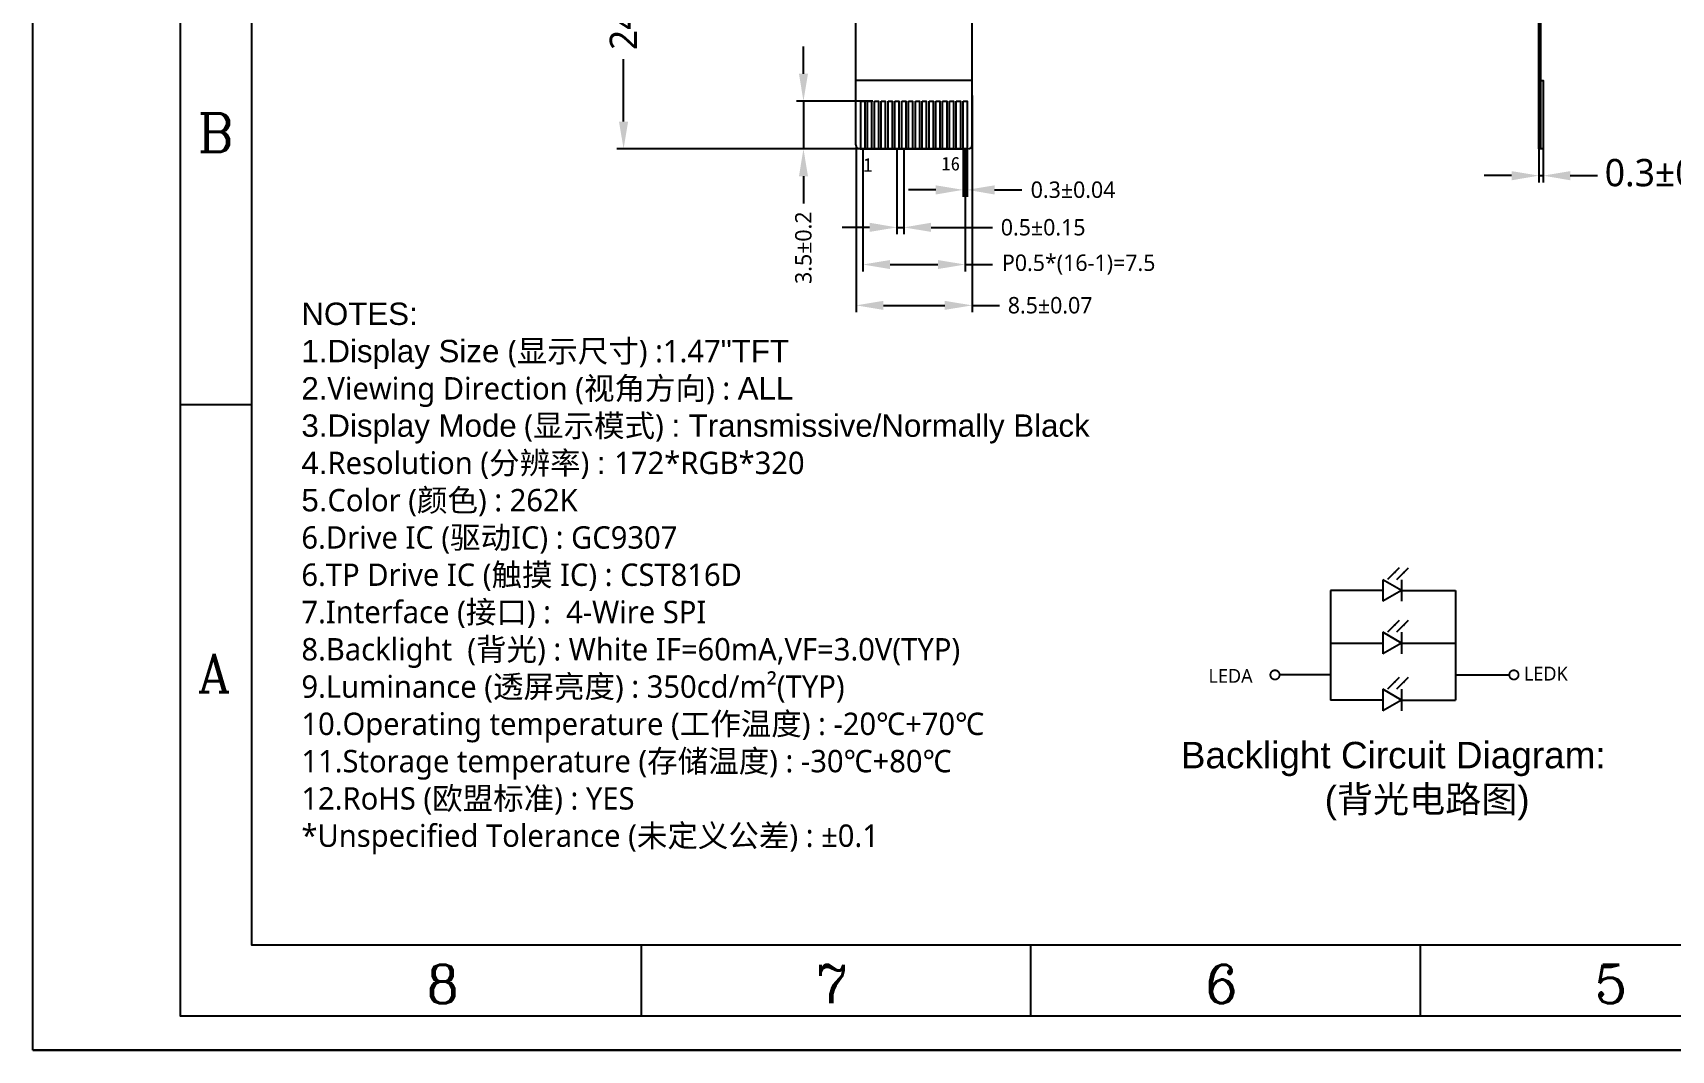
# Model space of a CAD drawing. Header units: millimetres. Extents: x 1093 to 1413, y 1799 to 1994.
# Drawn here: x 1093.1 to 1213.1, y 1798.8 to 1873.3 of the extents above; entities that cross this region are included whole.
import ezdxf

# ---------------------------------------------------------------- set-up
doc = ezdxf.new("R2010")
doc.units = ezdxf.units.MM
for name, color, linetype in [('1-标准图框', 40, 'Continuous'), ('5-PIN文字', 7, 'Continuous'), ('6-标注', 255, 'Continuous'), ('dim', 3, 'Continuous')]:
    doc.layers.add(name, color=color, linetype=linetype)
doc.styles.add('RD', font='ROMAND.shx')
doc.styles.add('ROMANC', font='romanc.shx', dxfattribs={"bigfont": 'gbcbig.shx'})
doc.styles.get("Standard").update_dxf_attribs({"font": 'arial.ttf'})
doc.styles.add('ZY样式1', font='')
doc.styles.add('宋体', font='')
doc.styles.add('標注', font='')
doc.styles.get('ZY样式1').set_extended_font_data('Microsoft YaHei')
doc.styles.get('宋体').set_extended_font_data('Microsoft YaHei')
doc.styles.get('標注').set_extended_font_data('宋体')
doc.dimstyles.new('SH', dxfattribs={"dimscale": 1.4, "dimtxt": 2.5, "dimasz": 2.5, "dimexe": 1.25, "dimexo": 0.625, "dimtad": 0, "dimdec": 1, "dimzin": 0, "dimdsep": 46, "dimtxsty": 'RD', "dimcen": 2.5, "dimadec": 0, "dimazin": 0, "dimtfac": 0.6, "dimtdec": 4, "dimtmove": 0, "dimatfit": 3, "dimfxl": 1, "dimtolj": 1, "dimarcsym": 0})
doc.dimstyles.new('ZY-G2-0.1默认', dxfattribs={"dimtxt": 2, "dimasz": 2, "dimexe": 0.5, "dimexo": 0.1, "dimgap": 0.5, "dimtad": 0, "dimdsep": 46, "dimtxsty": '宋体', "dimcen": 2, "dimclrd": 7, "dimclre": 7, "dimclrt": 7, "dimadec": 0, "dimazin": 2, "dimtp": 0.1, "dimtm": 0.1, "dimtfac": 1, "dimtmove": 0, "dimatfit": 3, "dimfxl": 1, "dimtolj": 1, "dimarcsym": 0})

# ---------------------------------------------------------------- blocks, each defined once
blk = doc.blocks.new('*D255')
at = {"color": 7, "lineweight": -2, "transparency": 16777216}
for p, q in [((1150.4, 1889.62), (1135.86, 1889.62)), ((1136.36, 1887.62), (1136.36, 1883.04)), ((1136.36, 1866.82), (1136.36, 1871.4)), ((1153.58, 1864.82), (1135.86, 1864.82))]:
    blk.add_line(p, q, dxfattribs=at)
at = {"color": 7, "transparency": 16777216}
for points in [[(1136.02, 1887.62), (1136.69, 1887.62), (1136.36, 1889.62)], [(1136.02, 1866.82), (1136.69, 1866.82), (1136.36, 1864.82)]]:
    blk.add_solid(points, dxfattribs=at)
at = {"layer": 'Defpoints', "color": 0, "transparency": 16777216}
for p in [(1150.5, 1889.62), (1136.36, 1864.82), (1153.68, 1864.82)]:
    blk.add_point(p, dxfattribs=at)
at = {"color": 7, "transparency": 16777216, "insert": (1136.36, 1877.22), "char_height": 2, "attachment_point": 5, "rotation": 90, "style": '宋体'}
blk.add_mtext('\\A1;24.8%%P0.3', dxfattribs=at)
blk = doc.blocks.new('*D263')
at = {"layer": 'Defpoints', "color": 0, "linetype": 'ByBlock', "transparency": 16777216}
for p in [(1203.38, 1868.62), (1203.68, 1868.32), (1203.68, 1862.86)]:
    blk.add_point(p, dxfattribs=at)
at = {"layer": 'dim', "color": 7, "linetype": 'ByBlock', "lineweight": -2, "transparency": 16777216}
for p, q in [((1203.38, 1868.52), (1203.38, 1862.36)), ((1203.68, 1868.22), (1203.68, 1862.36)), ((1201.38, 1862.86), (1199.38, 1862.86)), ((1203.38, 1862.86), (1203.68, 1862.86)), ((1205.68, 1862.86), (1207.68, 1862.86))]:
    blk.add_line(p, q, dxfattribs=at)
at = {"layer": 'dim', "color": 7, "linetype": 'ByBlock', "transparency": 16777216}
for points in [[(1201.38, 1863.19), (1201.38, 1862.52), (1203.38, 1862.86)], [(1205.68, 1863.19), (1205.68, 1862.52), (1203.68, 1862.86)]]:
    blk.add_solid(points, dxfattribs=at)
at = {"layer": 'dim', "color": 7, "linetype": 'ByBlock', "lineweight": 0, "transparency": 16777216, "insert": (1222.11, 1862.86), "char_height": 2, "attachment_point": 5, "style": '宋体'}
blk.add_mtext('\\A1;0.3%%P0.05(FPC+PI{\\fSimSun|b0|i0|c134|p2;补强）}', dxfattribs=at)
blk = doc.blocks.new('*D280')
at = {"color": 7, "lineweight": -2, "transparency": 16777216}
for p, q in [((1161.88, 1868.72), (1161.88, 1852.86)), ((1153.38, 1865.02), (1153.38, 1852.86)), ((1155.38, 1853.36), (1159.88, 1853.36)), ((1161.88, 1853.36), (1163.88, 1853.36))]:
    blk.add_line(p, q, dxfattribs=at)
at = {"color": 7, "transparency": 16777216}
for points in [[(1155.38, 1853.69), (1155.38, 1853.03), (1153.38, 1853.36)], [(1159.88, 1853.69), (1159.88, 1853.03), (1161.88, 1853.36)]]:
    blk.add_solid(points, dxfattribs=at)
at = {"layer": 'Defpoints', "color": 0, "transparency": 16777216}
for p in [(1161.88, 1868.82), (1153.38, 1865.12), (1153.38, 1853.36)]:
    blk.add_point(p, dxfattribs=at)
at = {"color": 7, "transparency": 16777216, "insert": (1167.59, 1853.36), "char_height": 1.2, "attachment_point": 5, "style": '宋体'}
blk.add_mtext('\\A1;8.5%%p0.07', dxfattribs=at)
blk = doc.blocks.new('*D281')
at = {"color": 7, "lineweight": -2, "transparency": 16777216}
for p, q in [((1156.37, 1864.72), (1156.37, 1858.57)), ((1156.87, 1864.72), (1156.87, 1858.57)), ((1154.37, 1859.07), (1152.37, 1859.07)), ((1156.37, 1859.07), (1156.87, 1859.07)), ((1158.87, 1859.07), (1163.37, 1859.07))]:
    blk.add_line(p, q, dxfattribs=at)
at = {"color": 7, "transparency": 16777216}
for points in [[(1154.37, 1859.41), (1154.37, 1858.74), (1156.37, 1859.07)], [(1158.87, 1859.41), (1158.87, 1858.74), (1156.87, 1859.07)]]:
    blk.add_solid(points, dxfattribs=at)
at = {"layer": 'Defpoints', "color": 0, "transparency": 16777216}
for p in [(1156.37, 1864.82), (1156.87, 1864.82), (1156.37, 1859.07)]:
    blk.add_point(p, dxfattribs=at)
at = {"color": 7, "transparency": 16777216, "insert": (1167.08, 1859.07), "char_height": 1.2, "attachment_point": 5, "style": '宋体'}
blk.add_mtext('\\A1;0.5%%p0.15', dxfattribs=at)
blk = doc.blocks.new('*D282')
at = {"color": 7, "lineweight": -2, "transparency": 16777216}
for p, q in [((1161.22, 1864.72), (1161.22, 1861.32)), ((1161.52, 1864.72), (1161.52, 1861.32)), ((1159.22, 1861.82), (1157.22, 1861.82)), ((1161.22, 1861.82), (1161.52, 1861.82)), ((1163.52, 1861.82), (1165.52, 1861.82))]:
    blk.add_line(p, q, dxfattribs=at)
at = {"color": 7, "transparency": 16777216}
for points in [[(1159.22, 1862.15), (1159.22, 1861.48), (1161.22, 1861.82)], [(1163.52, 1862.15), (1163.52, 1861.48), (1161.52, 1861.82)]]:
    blk.add_solid(points, dxfattribs=at)
at = {"layer": 'Defpoints', "color": 0, "transparency": 16777216}
for p in [(1161.22, 1864.82), (1161.52, 1864.82), (1161.22, 1861.82)]:
    blk.add_point(p, dxfattribs=at)
at = {"color": 7, "transparency": 16777216, "insert": (1169.27, 1861.82), "char_height": 1.2, "attachment_point": 5, "style": '宋体'}
blk.add_mtext('\\A1;0.3%%p0.04', dxfattribs=at)
blk = doc.blocks.new('*D283')
at = {"color": 7, "lineweight": -2, "transparency": 16777216}
for p, q in [((1153.87, 1864.72), (1153.87, 1855.85)), ((1161.37, 1864.72), (1161.37, 1855.85)), ((1155.87, 1856.35), (1159.37, 1856.35)), ((1161.37, 1856.35), (1163.37, 1856.35))]:
    blk.add_line(p, q, dxfattribs=at)
at = {"color": 7, "transparency": 16777216}
for points in [[(1155.87, 1856.68), (1155.87, 1856.02), (1153.87, 1856.35)], [(1159.37, 1856.68), (1159.37, 1856.02), (1161.37, 1856.35)]]:
    blk.add_solid(points, dxfattribs=at)
at = {"layer": 'Defpoints', "color": 0, "transparency": 16777216}
for p in [(1153.87, 1864.82), (1161.37, 1864.82), (1153.87, 1856.35)]:
    blk.add_point(p, dxfattribs=at)
at = {"color": 7, "transparency": 16777216, "insert": (1169.68, 1856.35), "char_height": 1.2, "attachment_point": 5, "style": '宋体'}
blk.add_mtext('\\A1;P0.5*(16-1)=7.5', dxfattribs=at)
blk = doc.blocks.new('*D284')
at = {"color": 7, "lineweight": -2, "transparency": 16777216}
for p, q in [((1149.53, 1870.32), (1149.53, 1872.32)), ((1154.62, 1868.32), (1149.03, 1868.32)), ((1149.53, 1868.32), (1149.53, 1864.82)), ((1154.58, 1864.82), (1149.03, 1864.82)), ((1149.53, 1862.82), (1149.53, 1860.82))]:
    blk.add_line(p, q, dxfattribs=at)
at = {"color": 7, "transparency": 16777216}
for points in [[(1149.2, 1870.32), (1149.86, 1870.32), (1149.53, 1868.32)], [(1149.2, 1862.82), (1149.86, 1862.82), (1149.53, 1864.82)]]:
    blk.add_solid(points, dxfattribs=at)
at = {"layer": 'Defpoints', "color": 0, "transparency": 16777216}
for p in [(1154.72, 1868.32), (1149.53, 1864.82), (1154.68, 1864.82)]:
    blk.add_point(p, dxfattribs=at)
at = {"color": 7, "transparency": 16777216, "insert": (1149.53, 1857.58), "char_height": 1.2, "attachment_point": 5, "rotation": 90, "style": '宋体'}
blk.add_mtext('\\A1;3.5%%P0.2', dxfattribs=at)

msp = doc.modelspace()

# ---------------------------------------------------------------- linework, layer by layer
at = {"color": 30}
for p, q in [((1203.38, 1864.817), (1203.38, 1889.617)), ((1203.51, 1868.317), (1203.51, 1889.617)), ((1203.68, 1864.817), (1203.38, 1864.817))]:
    msp.add_line(p, q, dxfattribs=at)
at = {"color": 2}
for p, q in [((1153.376, 1865.117), (1153.376, 1885.402)), ((1161.876, 1865.117), (1161.876, 1876.138)), ((1161.876, 1869.817), (1153.376, 1869.817)), ((1161.876, 1869.817), (1153.376, 1869.817)), ((1153.676, 1864.817), (1160.576, 1864.817)), ((1153.676, 1864.817), (1160.576, 1864.817)), ((1160.576, 1864.817), (1153.676, 1864.817)), ((1153.676, 1864.817), (1160.576, 1864.817)), ((1153.676, 1864.817), (1161.576, 1864.817))]:
    msp.add_line(p, q, dxfattribs=at)
at = {"color": 0}
for p, q in [((1191.956, 1833.27), (1191.956, 1831.693)), ((1193.323, 1832.481), (1191.956, 1833.27)), ((1193.323, 1833.27), (1193.323, 1831.693)), ((1188.126, 1832.481), (1188.126, 1828.633)), ((1191.956, 1832.481), (1188.126, 1832.481)), ((1193.323, 1832.481), (1191.956, 1831.693)), ((1193.323, 1832.481), (1197.283, 1832.481)), ((1197.283, 1832.481), (1197.283, 1828.633)), ((1188.126, 1828.633), (1191.956, 1828.633)), ((1188.126, 1828.633), (1188.126, 1824.458)), ((1191.956, 1829.422), (1191.956, 1827.844)), ((1193.323, 1828.633), (1191.956, 1829.422)), ((1193.323, 1828.633), (1191.956, 1827.844)), ((1193.323, 1829.422), (1193.323, 1827.844)), ((1193.323, 1828.633), (1197.283, 1828.633)), ((1197.283, 1828.633), (1197.283, 1824.458)), ((1188.126, 1826.3), (1184.392, 1826.3)), ((1197.283, 1826.3), (1201.21, 1826.3)), ((1191.956, 1825.247), (1191.956, 1823.67)), ((1193.323, 1824.458), (1191.956, 1825.247)), ((1193.323, 1825.247), (1193.323, 1823.67)), ((1191.956, 1824.458), (1188.126, 1824.458)), ((1193.323, 1824.458), (1191.956, 1823.67)), ((1193.323, 1824.458), (1197.283, 1824.458))]:
    msp.add_line(p, q, dxfattribs=at)
at = {"color": 1}
msp.add_lwpolyline([(1203.68, 1864.817), (1203.51, 1864.817), (1203.51, 1869.817), (1203.68, 1869.817)], close=True, dxfattribs=at)
for points in [[(1153.722, 1868.317), (1154.022, 1868.317), (1154.022, 1864.817), (1153.722, 1864.817)], [(1154.222, 1868.317), (1154.522, 1868.317), (1154.522, 1864.817), (1154.222, 1864.817)], [(1154.722, 1868.317), (1155.022, 1868.317), (1155.022, 1864.817), (1154.722, 1864.817)], [(1155.222, 1868.317), (1155.522, 1868.317), (1155.522, 1864.817), (1155.222, 1864.817)], [(1155.722, 1868.317), (1156.022, 1868.317), (1156.022, 1864.817), (1155.722, 1864.817)], [(1156.222, 1868.317), (1156.522, 1868.317), (1156.522, 1864.817), (1156.222, 1864.817)], [(1156.722, 1868.317), (1157.022, 1868.317), (1157.022, 1864.817), (1156.722, 1864.817)], [(1157.222, 1868.317), (1157.522, 1868.317), (1157.522, 1864.817), (1157.222, 1864.817)], [(1157.722, 1868.317), (1158.022, 1868.317), (1158.022, 1864.817), (1157.722, 1864.817)], [(1158.222, 1868.317), (1158.522, 1868.317), (1158.522, 1864.817), (1158.222, 1864.817)], [(1158.722, 1868.317), (1159.022, 1868.317), (1159.022, 1864.817), (1158.722, 1864.817)], [(1159.222, 1868.317), (1159.522, 1868.317), (1159.522, 1864.817), (1159.222, 1864.817)], [(1159.722, 1868.317), (1160.022, 1868.317), (1160.022, 1864.817), (1159.722, 1864.817)], [(1160.222, 1868.317), (1160.522, 1868.317), (1160.522, 1864.817), (1160.222, 1864.817)], [(1160.722, 1868.317), (1161.022, 1868.317), (1161.022, 1864.817), (1160.722, 1864.817)], [(1161.222, 1868.317), (1161.522, 1868.317), (1161.522, 1864.817), (1161.222, 1864.817)]]:
    msp.add_lwpolyline(points, close=True)
at = {"color": 0, "const_width": 0.135}
for points in [[(1184.392, 1826.3, -1), (1183.716, 1826.3, -1)], [(1201.886, 1826.3, -1), (1201.21, 1826.3, -1)]]:
    msp.add_lwpolyline(points, format="xyb", close=True, dxfattribs=at)
at = {"color": 2}
for centre, start, end in [((1153.676, 1865.117), 180, 270), ((1153.676, 1865.117), 180, 270), ((1153.676, 1865.117), 180, 270), ((1153.676, 1865.117), 180, 270), ((1153.676, 1865.117), 180, 270), ((1161.576, 1865.117), 270, 360)]:
    msp.add_arc(centre, 0.3, start, end, dxfattribs=at)
at = {"layer": '1-标准图框', "color": 7}
for p, q in [((1109.149, 1846.079), (1103.928, 1846.079)), ((1137.666, 1801.296), (1137.666, 1806.517)), ((1166.182, 1801.296), (1166.182, 1806.517)), ((1194.699, 1801.296), (1194.699, 1806.517))]:
    msp.add_line(p, q, dxfattribs=at)
for points in [[(1103.928, 1969.985), (1342.502, 1969.985), (1342.502, 1801.296), (1103.928, 1801.296)], [(1109.149, 1964.764), (1337.281, 1964.764), (1337.281, 1806.517), (1109.149, 1806.517)]]:
    msp.add_lwpolyline(points, close=True, dxfattribs=at)
at = {"layer": '5-PIN文字'}
for p, q in [((1093.099, 1798.813), (1093.099, 1971.899)), ((1352.728, 1798.813), (1093.099, 1798.813)), ((1093.099, 1798.813), (1352.728, 1798.813))]:
    msp.add_line(p, q, dxfattribs=at)

# ---------------------------------------------------------------- texts
at = {"color": 2, "style": '標注'}
for s, p in [('1', (1153.899, 1863.148)), ('16', (1159.63, 1863.24))]:
    msp.add_text(s, height=1, dxfattribs=at).set_placement(p)
at = {"color": 0, "style": '宋体'}
for s, p in [('LEDA', (1179.183, 1825.718)), ('LEDK', (1202.281, 1825.884))]:
    msp.add_text(s, height=1.0145, dxfattribs=at).set_placement(p)
at = {"layer": '1-标准图框', "color": 7, "style": 'ROMANC'}
for s, p in [('B', (1105.171, 1864.594)), ('A', (1105.171, 1825.032)), ('8', (1121.908, 1802.249)), ('7', (1150.425, 1802.249)), ('6', (1178.941, 1802.249)), ('5', (1207.458, 1802.249))]:
    msp.add_text(s, height=2.811, dxfattribs=at).set_placement(p)
at = {"layer": '1-标准图框', "color": 7, "insert": (1112.769, 1853.562), "char_height": 1.637549, "width": 66.01307, "attachment_point": 1, "style": 'ZY样式1'}
msp.add_mtext('{\\fArial|b0|i0|c0|p34;\\C0;NOTES:\\P1.Display\\fArial|b0|i0|c134|p34; \\fArial|b0|i0|c0|p34;Size \\fMicrosoft YaHei|b0|i0|c134|p34;(显示尺寸) :1.47\\fArial|b0|i0|c0|p34;"TFT\\P2.\\fMicrosoft YaHei|b0|i0|c134|p34;Viewing Direction (视角方向) : \\fArial|b0|i0|c0|p34;\\C7;ALL\\P3.Display Mode\\fMicrosoft YaHei|b0|i0|c134|p34;\\C0; (显示模式) \\fArial|b0|i0|c0|p34;\\C7;: Transmissive\\C0;/Normally\\fArial|b0|i0|c134|p34; \\fArial|b0|i0|c0|p34;Black\\C7;\\P4.\\fMicrosoft YaHei|b0|i0|c134|p34;\\C0;Resolution (分辨率) \\fArial|b0|i0|c0|p34;\\C7;: \\fMicrosoft YaHei|b0|i0|c134|p34;\\C0;172*RGB*320\\P\\fArial|b0|i0|c0|p34;\\C7;5.\\fMicrosoft YaHei|b0|i0|c134|p34;\\C0;Color (颜色) : 262K\\P6.Drive IC (驱动IC) : GC9307\\P6.TP Drive IC (触摸 IC) : CST816D\\P7.Interface (接口) :  4-Wire SPI\\P\\fMicrosoft JhengHei|b0|i0|c134|p34;8.Backlight \\fMicrosoft YaHei|b0|i0|c134|p34; (背光) : White IF=60mA,VF=3.0V(TYP)\\P9.Luminance (透屏亮度) : 350cd/m²(TYP)\\P10.Operating temperature (工作温度) : -20℃+70℃\\P11.Storage temperature (存储温度) : -30℃+80℃\\P12.RoHS (欧盟标准) : YES\\P*Unspecified Tolerance (未定义公差) : %%P0.1}', dxfattribs=at)
at = {"layer": '6-标注', "color": 0, "insert": (1153.87, 1821.395), "char_height": 1.93606, "attachment_point": 1}
msp.add_mtext_dynamic_manual_height_columns('                               Backlight Circuit Diagram:\\P\\pxqc; ({\\fSimSun|b0|i0|c134|p2;背光电路图})', width=81.90124, gutter_width=9.68, heights=[0], dxfattribs=at)

# ---------------------------------------------------------------- dimensions: what is measured, and where the dimension line sits
at = {"color": 3}
dim = msp.add_linear_dim(base=(1136.356, 1864.817), p1=(1150.495, 1889.618), p2=(1153.676, 1864.817), angle=90, text='<>%%P0.3', dimstyle='ZY-G2-0.1默认', dxfattribs=at)
dim.commit()
dim.dimension.update_dxf_attribs({"geometry": '*D255', "text_midpoint": (1136.356, 1877.218), "dimtype": 160})
for base, p1, p2, angle, text, picture, middle in [((1149.531, 1864.817), (1154.722, 1868.317), (1154.676, 1864.817), 90, '<>%%P0.2', '*D284', (1149.531, 1857.583)), ((1153.376, 1853.361), (1161.876, 1868.817), (1153.376, 1865.117), 180, '<>%%p0.07', '*D280', (1167.593, 1853.361)), ((1156.372, 1859.074), (1156.872, 1864.817), (1156.372, 1864.817), 180, '<>%%p0.15', '*D281', (1167.076, 1859.074)), ((1153.872, 1856.351), (1161.372, 1864.817), (1153.872, 1864.817), 180, 'P0.5*(16-1)=<>', '*D283', (1169.684, 1856.351)), ((1161.222, 1861.816), (1161.522, 1864.817), (1161.222, 1864.817), 180, '<>%%p0.04', '*D282', (1169.268, 1861.816))]:
    dim = msp.add_linear_dim(base=base, p1=p1, p2=p2, angle=angle, text=text, dimstyle='ZY-G2-0.1默认', override={"dimtxt": 1.2}, dxfattribs=at)
    dim.commit()
    dim.dimension.update_dxf_attribs({"geometry": picture, "text_midpoint": middle, "dimtype": 160})
at = {"layer": 'dim', "color": 4, "linetype": 'ByBlock', "lineweight": 0}
dim = msp.add_linear_dim(base=(1203.68, 1862.856), p1=(1203.38, 1868.617), p2=(1203.68, 1868.317), text='<>%%P0.05(FPC+PI{\\fSimSun|b0|i0|c134|p2;补强）}', dimstyle='ZY-G2-0.1默认', dxfattribs=at)
dim.commit()
dim.dimension.update_dxf_attribs({"geometry": '*D263', "text_midpoint": (1222.111, 1862.856)})

# ---------------------------------------------------------------- leaders
at = {"color": 0}
for points in [[(1193.15, 1834.13), (1192.295, 1833.275)], [(1193.813, 1834.122), (1192.958, 1833.267)], [(1193.15, 1830.281), (1192.295, 1829.426)], [(1193.813, 1830.274), (1192.958, 1829.419)], [(1193.15, 1826.107), (1192.295, 1825.252)], [(1193.813, 1826.099), (1192.958, 1825.244)]]:
    msp.add_leader(points, dimstyle='SH', override={"dimscale": 0.25, "dimasz": 2, "dimtoh": 1, "dimtxsty": '宋体'}, dxfattribs=at)

doc.saveas('drawing.dxf')
